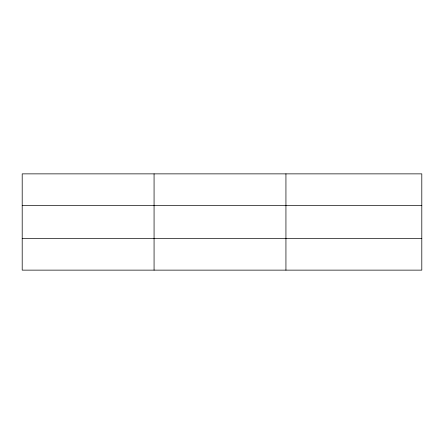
<?xml version="1.0" encoding="UTF-8"?>
<svg xmlns="http://www.w3.org/2000/svg" width="444" height="444" viewBox="0 0 444 444"><rect width="100%" height="100%" fill="white"/><g stroke="black" fill="none" stroke-linecap="round" stroke-linejoin="round"><path stroke-width="0.67" d="M154.068 173.865L154.068 270.135M285.936 173.865L285.936 270.135M421.8 238.367L421.8 270.135L22.2 270.135L22.2 173.865L421.8 173.865L421.8 238.367L22.2 238.367M22.2 205.633L421.8 205.633"/></g></svg>
